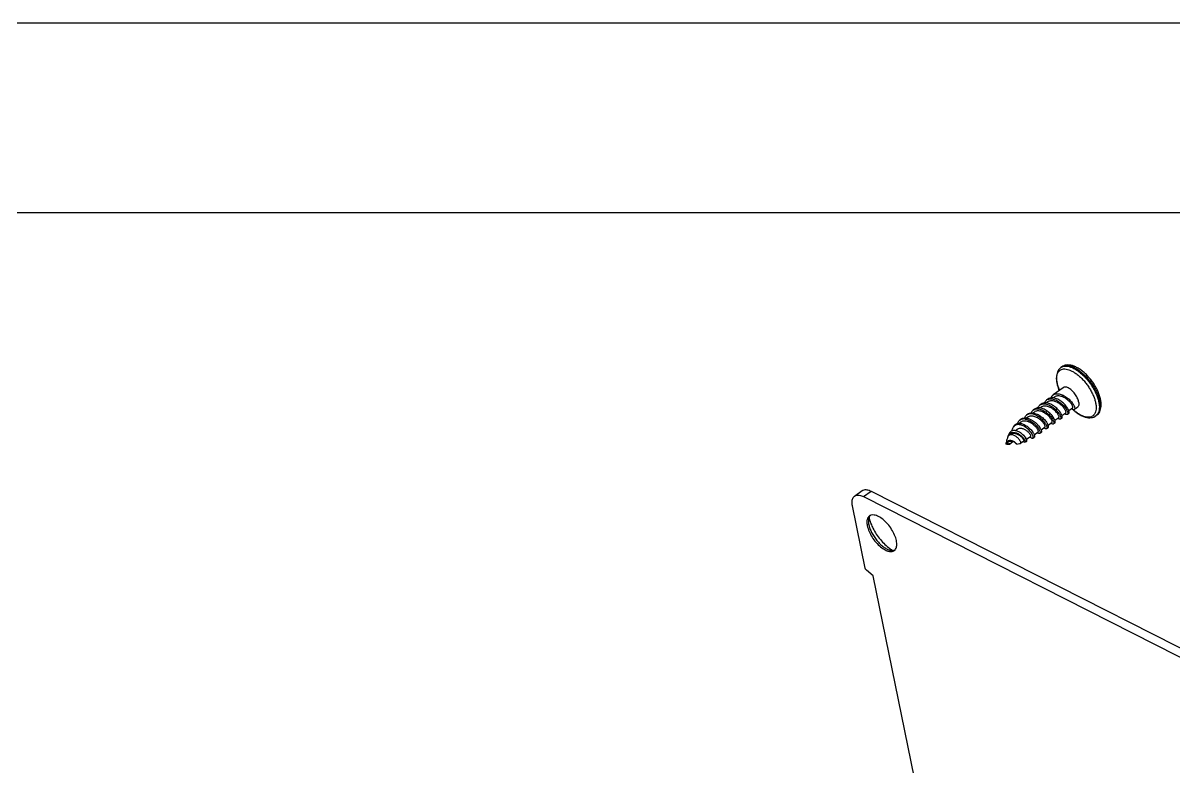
# Model space of a CAD drawing. Header units: millimetres. Extents: x 1367 to 2763, y -1119 to 322.
# Drawn here: x 1699.8 to 1807.9, y 109.2 to 179.1 of the extents above; entities that cross this region are included whole.
import ezdxf

# ---------------------------------------------------------------- set-up
doc = ezdxf.new("R2010")
doc.units = ezdxf.units.MM
doc.layers.add('02___PRT_ALL_AXES', color=7, linetype='Continuous')

msp = doc.modelspace()

# ---------------------------------------------------------------- linework, layer by layer
at = {"color": 7, "linetype": 'Continuous'}
for p, q in [((1797.319, 146.704), (1797.408, 146.759)), ((1796.949, 145.241), (1796.954, 145.215)), ((1796.957, 145.216), (1796.952, 145.241)), ((1796.716, 143.93), (1796.603, 143.848)), ((1797.167, 144.552), (1797.132, 144.639)), ((1795.455, 142.983), (1795.339, 142.9)), ((1795.453, 143.244), (1795.468, 143.25)), ((1796.076, 143.469), (1795.954, 143.381)), ((1796.082, 143.717), (1796.094, 143.721)), ((1798.051, 142.652), (1798.413, 142.913)), ((1793.565, 141.846), (1793.607, 141.875)), ((1793.62, 141.842), (1793.573, 141.825)), ((1794.194, 142.035), (1794.08, 141.954)), ((1794.207, 142.303), (1794.193, 142.297)), ((1794.815, 142.522), (1794.689, 142.431)), ((1794.821, 142.769), (1794.833, 142.774)), ((1796.746, 141.752), (1797.115, 142.018)), ((1797.408, 142.19), (1797.773, 142.453)), ((1800.665, 142.223), (1800.591, 142.16)), ((1793.189, 140.88), (1793.03, 140.766)), ((1793.554, 141.575), (1793.388, 141.455)), ((1794.574, 140.762), (1794.68, 140.616)), ((1794.799, 140.389), (1795.177, 140.661)), ((1795.212, 141.227), (1795.327, 141.068)), ((1795.441, 140.851), (1795.817, 141.122)), ((1796.104, 141.29), (1796.475, 141.557)), ((1792.432, 139.736), (1792.15, 139.533)), ((1792.334, 140.224), (1792.311, 140.174)), ((1792.334, 140.224), (1792.359, 140.296)), ((1792.374, 140.283), (1792.334, 140.224)), ((1792.427, 140.332), (1792.374, 140.283)), ((1792.432, 139.736), (1792.422, 139.728)), ((1792.549, 140.42), (1792.427, 140.332)), ((1792.452, 139.749), (1792.432, 139.736)), ((1792.5, 139.544), (1792.808, 139.766)), ((1793.066, 139.581), (1793.009, 139.658)), ((1793.515, 139.576), (1793.528, 139.582)), ((1793.528, 139.582), (1793.836, 139.804)), ((1793.809, 140.328), (1793.683, 140.443)), ((1793.813, 140.332), (1793.783, 140.358)), ((1794.057, 140.008), (1793.992, 140.112)), ((1794.057, 140.008), (1794.047, 140.032)), ((1794.076, 139.97), (1794.06, 140.003)), ((1794.072, 139.974), (1794.476, 140.264)), ((1794.384, 140.196), (1794.383, 140.198)), ((1794.436, 140.149), (1794.384, 140.196)), ((1794.68, 140.616), (1794.686, 140.607)), ((1792.145, 139.529), (1792.15, 139.533)), ((1792.24, 139.513), (1792.15, 139.528)), ((1792.262, 139.511), (1792.24, 139.513)), ((1792.498, 139.486), (1792.374, 139.523)), ((1777.921, 134.626), (1778.632, 135.138)), ((1778.769, 134.574), (1779.48, 135.086)), ((1778.769, 134.574), (1827.927, 109.621)), ((1779.48, 135.086), (1828.638, 110.133)), ((1778.913, 127.861), (1777.721, 133.698)), ((1779.278, 132.618), (1779.282, 132.602)), ((1781.129, 129.44), (1781.213, 129.424)), ((1781.207, 129.717), (1781.245, 129.69)), ((1779.673, 127.144), (1779.038, 127.664)), ((1785.673, 97.763), (1779.673, 127.144))]:
    msp.add_line(p, q, dxfattribs=at)
for points in [[(1895.767, -195.149), (1895.767, 179.071), (1366.513, 179.071), (1366.513, -195.149)], [(1384.333, -177.329), (1877.947, -177.329), (1877.947, 161.251), (1384.333, 161.251)]]:
    msp.add_lwpolyline(points, close=True)
for points in [[(1792.452, 139.749), (1792.495, 139.773), (1792.577, 139.795), (1792.665, 139.798), (1792.757, 139.783)], [(1792.514, 139.499), (1792.516, 139.515), (1792.524, 139.561)], [(1792.757, 139.783), (1792.846, 139.753), (1792.927, 139.714)], [(1792.927, 139.714), (1792.994, 139.671), (1793.044, 139.632), (1793.075, 139.603), (1793.083, 139.595)]]:
    msp.add_lwpolyline(points, dxfattribs=at)
for points, start_tangent, end_tangent in [([(1797.319, 146.704), (1797.163, 146.562), (1797.038, 146.376), (1796.949, 146.145), (1796.902, 145.872), (1796.903, 145.566), (1796.949, 145.241)], (-0.8115333, -0.5843061), (0.2000798, -0.9797796)), ([(1796.952, 145.241), (1796.913, 145.53), (1796.915, 145.813), (1796.962, 146.059), (1797.054, 146.261), (1797.188, 146.416), (1797.36, 146.518), (1797.568, 146.565), (1797.805, 146.556), (1798.065, 146.492), (1798.343, 146.374), (1798.632, 146.205), (1798.923, 145.989), (1799.211, 145.731), (1799.488, 145.437), (1799.747, 145.116), (1799.982, 144.775), (1800.188, 144.422), (1800.358, 144.065), (1800.489, 143.715), (1800.577, 143.379)], (-0.1911336, 0.981564), (0.2000798, -0.9797796)), ([(1801.047, 143.686), (1800.951, 144.046), (1800.812, 144.414), (1800.634, 144.781), (1800.422, 145.141), (1800.18, 145.486), (1799.914, 145.809), (1799.629, 146.105), (1799.329, 146.366), (1799.02, 146.586), (1798.708, 146.76), (1798.398, 146.878), (1798.104, 146.936), (1797.837, 146.933), (1797.604, 146.875), (1797.405, 146.767)], (-0.2000798, 0.9797796), (-0.8115333, -0.5843061)), ([(1797.405, 146.767), (1797.495, 146.821), (1797.52, 146.833)], (0.8115918, 0.5842249), (0.9117196, 0.4108131)), ([(1797.408, 146.759), (1797.607, 146.824), (1797.836, 146.835), (1798.09, 146.793), (1798.363, 146.698), (1798.53, 146.619)], (0.8938345, 0.4483971), (0.8869508, -0.461864)), ([(1797.52, 146.833), (1797.694, 146.886), (1797.923, 146.898), (1798.177, 146.856), (1798.45, 146.761), (1798.737, 146.615), (1799.03, 146.423), (1799.324, 146.187), (1799.611, 145.913), (1799.885, 145.608), (1800.141, 145.277), (1800.372, 144.93), (1800.574, 144.572), (1800.741, 144.213), (1800.87, 143.86), (1800.958, 143.521)], (0.9117196, 0.4108131), (0.2000798, -0.9797796)), ([(1798.53, 146.619), (1798.65, 146.553), (1798.943, 146.36), (1799.237, 146.124), (1799.524, 145.851), (1799.799, 145.545), (1800.054, 145.215), (1800.286, 144.867), (1800.487, 144.51), (1800.654, 144.151), (1800.783, 143.798), (1800.872, 143.459)], (0.8869508, -0.461864), (0.2000798, -0.9797796)), ([(1796.954, 145.215), (1797.045, 144.88), (1797.167, 144.552)], (0.208553, -0.9780111), (0.3880243, -0.9216491)), ([(1797.132, 144.639), (1797.046, 144.88), (1796.957, 145.216)], (-0.3665577, 0.9303953), (-0.2000798, 0.9797796)), ([(1796.397, 143.854), (1796.476, 143.999), (1796.583, 144.112), (1796.598, 144.124)], (0.3770428, 0.9261958), (0.7999316, 0.6000913)), ([(1796.598, 144.124), (1796.716, 144.192), (1796.874, 144.236), (1797.05, 144.242), (1797.235, 144.212), (1797.428, 144.149), (1797.626, 144.053), (1797.819, 143.931), (1797.997, 143.79), (1798.16, 143.637), (1798.305, 143.474), (1798.425, 143.311), (1798.516, 143.159)], (0.7999316, 0.6000912), (0.4613361, -0.8872254)), ([(1798.413, 142.914), (1798.425, 142.927), (1798.434, 142.979), (1798.416, 143.059), (1798.37, 143.162), (1798.296, 143.282), (1798.196, 143.411), (1798.072, 143.544), (1797.927, 143.672), (1797.767, 143.79), (1797.597, 143.89), (1797.422, 143.968), (1797.247, 144.017), (1797.079, 144.035), (1796.923, 144.02), (1796.785, 143.972), (1796.716, 143.93)], (0.8227205, 0.5684461), (-0.8116527, -0.5841403)), ([(1796.688, 141.88), (1796.599, 142.025), (1796.483, 142.18), (1796.342, 142.335), (1796.184, 142.482), (1796.011, 142.615), (1795.824, 142.732), (1795.633, 142.823), (1795.446, 142.883), (1795.266, 142.911), (1795.095, 142.904), (1794.942, 142.86), (1794.827, 142.794)], (-0.4720483, 0.8815727), (-0.7999065, -0.6001246)), ([(1794.833, 142.774), (1794.972, 142.812), (1795.141, 142.819), (1795.322, 142.791), (1795.51, 142.731), (1795.7, 142.641), (1795.884, 142.526), (1796.059, 142.392), (1796.218, 142.245), (1796.357, 142.09), (1796.473, 141.938), (1796.562, 141.792)], (0.9275801, 0.3736243), (0.4728178, -0.8811602)), ([(1795.136, 142.906), (1795.138, 142.91), (1795.217, 143.054), (1795.323, 143.166), (1795.337, 143.177)], (0.3720389, 0.9282172), (0.7999109, 0.6001187)), ([(1795.337, 143.177), (1795.453, 143.244)], (0.7999109, 0.6001187), (0.9185036, 0.3954126)), ([(1797.114, 142.019), (1797.126, 142.03), (1797.133, 142.08), (1797.114, 142.156), (1797.068, 142.254), (1796.995, 142.368), (1796.897, 142.492), (1796.776, 142.619), (1796.635, 142.742), (1796.48, 142.855), (1796.314, 142.95), (1796.143, 143.024), (1795.973, 143.071), (1795.81, 143.087), (1795.658, 143.072), (1795.522, 143.024), (1795.455, 142.982)], (0.8247506, 0.5654966), (-0.8116524, -0.5841408)), ([(1797.343, 142.339), (1797.254, 142.486), (1797.136, 142.644), (1796.994, 142.803), (1796.834, 142.952), (1796.659, 143.088), (1796.47, 143.206), (1796.276, 143.299), (1796.087, 143.36), (1795.905, 143.389), (1795.733, 143.382), (1795.578, 143.338), (1795.463, 143.271)], (-0.4681105, 0.8836699), (-0.7999219, -0.6001041)), ([(1795.468, 143.25), (1795.608, 143.288), (1795.78, 143.294), (1795.962, 143.266), (1796.15, 143.205), (1796.343, 143.112), (1796.532, 142.994), (1796.706, 142.859), (1796.866, 142.71), (1797.008, 142.552), (1797.125, 142.395), (1797.214, 142.248)], (0.9294643, 0.3689121), (0.4688785, -0.8832627)), ([(1795.767, 143.383), (1795.844, 143.525), (1795.95, 143.637), (1795.966, 143.649)], (0.3805325, 0.9247675), (0.7998597, 0.600187)), ([(1795.966, 143.649), (1796.082, 143.717)], (0.7998597, 0.600187), (0.9183941, 0.3956668)), ([(1797.773, 142.454), (1797.786, 142.468), (1797.794, 142.522), (1797.774, 142.605), (1797.725, 142.71), (1797.648, 142.832), (1797.544, 142.964), (1797.416, 143.098), (1797.268, 143.227), (1797.105, 143.344), (1796.932, 143.443), (1796.754, 143.517), (1796.578, 143.562), (1796.41, 143.574), (1796.256, 143.553), (1796.119, 143.497), (1796.076, 143.469)], (0.8153229, 0.5790066), (-0.8112514, -0.5846975)), ([(1797.989, 142.791), (1797.899, 142.941), (1797.78, 143.101), (1797.637, 143.262), (1797.475, 143.414), (1797.298, 143.552), (1797.107, 143.673), (1796.911, 143.767), (1796.72, 143.83), (1796.536, 143.859), (1796.361, 143.853), (1796.205, 143.808), (1796.088, 143.741)], (-0.4643377, 0.8856582), (-0.7999271, -0.6000971)), ([(1796.094, 143.721), (1796.238, 143.761), (1796.412, 143.767), (1796.594, 143.739), (1796.786, 143.676), (1796.982, 143.582), (1797.172, 143.462), (1797.348, 143.325), (1797.511, 143.173), (1797.655, 143.012), (1797.774, 142.852), (1797.863, 142.702)], (0.9266221, 0.3759939), (0.4650662, -0.8852759)), ([(1798.043, 142.384), (1798.053, 142.392), (1798.081, 142.449), (1798.081, 142.538), (1798.05, 142.655), (1797.989, 142.791)], (0.8366842, 0.5476856), (-0.4643377, 0.8856582)), ([(1798.568, 142.746), (1798.524, 142.731), (1798.445, 142.744), (1798.348, 142.796), (1798.301, 142.831)], (-0.8362751, -0.5483101), (-0.782468, 0.6226908)), ([(1798.516, 143.159), (1798.577, 143.021), (1798.608, 142.903), (1798.607, 142.812), (1798.579, 142.754), (1798.568, 142.746)], (0.4613361, -0.8872254), (-0.8362751, -0.5483101)), ([(1800.577, 143.379), (1800.621, 143.065), (1800.62, 142.782), (1800.573, 142.536), (1800.481, 142.333), (1800.347, 142.179), (1800.174, 142.077), (1799.967, 142.03), (1799.73, 142.038), (1799.469, 142.102), (1799.194, 142.219)], (0.2000798, -0.9797796), (-0.8921331, 0.4517726)), ([(1800.872, 143.459), (1800.917, 143.142), (1800.919, 142.854), (1800.877, 142.601), (1800.792, 142.389), (1800.67, 142.227)], (0.2000798, -0.9797796), (-0.7088639, -0.7053453)), ([(1800.677, 142.222), (1800.833, 142.365), (1800.958, 142.55), (1801.047, 142.781), (1801.094, 143.055), (1801.093, 143.36), (1801.047, 143.686)], (0.8115333, 0.5843061), (-0.2000798, 0.9797796)), ([(1800.958, 143.521), (1801.004, 143.204), (1801.006, 142.916), (1800.963, 142.663), (1800.878, 142.451), (1800.752, 142.285), (1800.677, 142.222)], (0.2000798, -0.9797796), (-0.8115918, -0.5842249)), ([(1793.432, 141.741), (1793.398, 141.71), (1793.307, 141.595), (1793.242, 141.453), (1793.238, 141.439)], (-0.7699531, -0.6381005), (-0.3041211, -0.9526334)), ([(1793.573, 141.825), (1793.513, 141.796), (1793.432, 141.741)], (-0.9248206, -0.3804034), (-0.7699531, -0.6381005)), ([(1793.607, 141.875), (1793.748, 141.937), (1793.909, 141.963), (1794.085, 141.953), (1794.271, 141.909), (1794.46, 141.833), (1794.648, 141.729), (1794.827, 141.603), (1794.993, 141.461), (1795.141, 141.31), (1795.212, 141.227)], (0.8507107, 0.5256341), (0.6277408, -0.7784224)), ([(1793.967, 141.861), (1793.863, 141.895), (1793.767, 141.909), (1793.681, 141.902), (1793.607, 141.875)], (-0.9230575, 0.384662), (-0.8733344, -0.4871212)), ([(1793.967, 141.861), (1793.801, 141.872), (1793.648, 141.85), (1793.62, 141.842)], (-0.9879255, 0.1549298), (-0.9539883, -0.2998439)), ([(1794.076, 142.23), (1794.064, 142.221), (1793.959, 142.111), (1793.882, 141.972), (1793.876, 141.959)], (-0.7999023, -0.6001303), (-0.3683967, -0.9296687)), ([(1793.967, 141.861), (1794.151, 141.816), (1794.34, 141.74), (1794.529, 141.634), (1794.71, 141.507), (1794.874, 141.366), (1795.019, 141.216), (1795.144, 141.062), (1795.241, 140.915), (1795.309, 140.782), (1795.347, 140.669), (1795.356, 140.579), (1795.336, 140.519), (1795.321, 140.506)], (0.9879255, -0.1549298), (-0.8344849, -0.5510307)), ([(1794.193, 142.297), (1794.076, 142.23)], (-0.9203036, -0.391205), (-0.7999023, -0.6001303)), ([(1795.816, 141.123), (1795.826, 141.133), (1795.832, 141.18), (1795.812, 141.252), (1795.766, 141.346), (1795.695, 141.455), (1795.599, 141.573), (1795.48, 141.694), (1795.343, 141.812), (1795.192, 141.919), (1795.03, 142.01), (1794.864, 142.08), (1794.699, 142.124), (1794.54, 142.139), (1794.392, 142.123), (1794.26, 142.076), (1794.194, 142.035)], (0.8272378, 0.561852), (-0.8116513, -0.5841422)), ([(1794.201, 142.324), (1794.281, 142.374), (1794.43, 142.426), (1794.598, 142.442), (1794.78, 142.421), (1794.969, 142.366), (1795.161, 142.279), (1795.349, 142.166), (1795.528, 142.033), (1795.69, 141.885), (1795.833, 141.73), (1795.951, 141.576), (1796.042, 141.429)], (0.799838, 0.6002159), (0.4760347, -0.8794265)), ([(1795.912, 141.338), (1795.824, 141.481), (1795.71, 141.631), (1795.573, 141.782), (1795.416, 141.927), (1795.243, 142.058), (1795.061, 142.171), (1794.875, 142.259), (1794.689, 142.319), (1794.51, 142.346), (1794.343, 142.339), (1794.207, 142.303)], (-0.4768465, 0.8789866), (-0.9303913, -0.3665679)), ([(1794.505, 142.434), (1794.507, 142.438), (1794.585, 142.58), (1794.691, 142.691), (1794.705, 142.702)], (0.3736044, 0.9275881), (0.7999499, 0.6000667)), ([(1794.705, 142.702), (1794.821, 142.769)], (0.7999499, 0.6000667), (0.9189396, 0.3943982)), ([(1796.475, 141.557), (1796.492, 141.585), (1796.489, 141.646), (1796.459, 141.732), (1796.401, 141.839), (1796.316, 141.959), (1796.207, 142.087), (1796.075, 142.214), (1795.925, 142.335), (1795.762, 142.442), (1795.591, 142.528), (1795.419, 142.59), (1795.249, 142.622), (1795.089, 142.623), (1794.944, 142.59), (1794.817, 142.524), (1794.815, 142.522)], (0.7687109, 0.6395964), (-0.8114562, -0.5844133)), ([(1796.562, 141.792), (1796.622, 141.66), (1796.653, 141.549), (1796.655, 141.464), (1796.629, 141.409), (1796.619, 141.401)], (0.4728178, -0.8811602), (-0.8383246, -0.5451714)), ([(1796.745, 141.488), (1796.754, 141.496), (1796.781, 141.55), (1796.779, 141.636), (1796.748, 141.749), (1796.688, 141.88)], (0.8378157, 0.5459532), (-0.4720483, 0.8815727)), ([(1797.27, 141.85), (1797.228, 141.836), (1797.152, 141.85), (1797.059, 141.902), (1797.008, 141.94)], (-0.8373424, -0.5466788), (-0.7716413, 0.6360579)), ([(1797.214, 142.248), (1797.274, 142.115), (1797.306, 142.001), (1797.307, 141.913), (1797.28, 141.858), (1797.27, 141.85)], (0.4688785, -0.8832627), (-0.8373424, -0.5466788)), ([(1797.399, 141.939), (1797.409, 141.947), (1797.436, 142.003), (1797.435, 142.091), (1797.404, 142.206), (1797.343, 142.339)], (0.8373333, 0.5466927), (-0.4681105, 0.8836699)), ([(1797.917, 142.297), (1797.907, 142.291), (1797.852, 142.283), (1797.778, 142.304), (1797.691, 142.356), (1797.666, 142.374)], (-0.8125025, -0.5829577), (-0.7891639, 0.6141827)), ([(1797.863, 142.702), (1797.918, 142.582), (1797.951, 142.475), (1797.959, 142.388), (1797.943, 142.326), (1797.917, 142.297)], (0.4650662, -0.8852759), (-0.8125025, -0.5829577)), ([(1798.456, 142.739), (1798.667, 142.561), (1798.976, 142.34), (1799.288, 142.167), (1799.598, 142.048), (1799.892, 141.99), (1800.159, 141.994), (1800.392, 142.052), (1800.591, 142.16)], (0.7419746, -0.670428), (0.8115333, 0.5843061)), ([(1799.194, 142.219), (1798.903, 142.39), (1798.611, 142.606), (1798.457, 142.739)], (-0.8921331, 0.4517726), (-0.7428625, 0.669444)), ([(1793.683, 140.443), (1793.649, 140.471), (1793.505, 140.574), (1793.352, 140.661), (1793.196, 140.726), (1793.044, 140.765), (1792.9, 140.776), (1792.765, 140.759), (1792.647, 140.712), (1792.55, 140.639), (1792.474, 140.543), (1792.45, 140.498)], (-0.7686081, 0.6397199), (-0.4389665, -0.8985034)), ([(1792.845, 141.133), (1792.821, 141.099), (1792.754, 140.965), (1792.714, 140.81), (1792.705, 140.736)], (-0.6112211, -0.7914599), (-0.0900963, -0.9959331)), ([(1792.976, 141.253), (1792.914, 141.207), (1792.845, 141.133)], (-0.8413032, -0.5405635), (-0.6112211, -0.7914599)), ([(1792.961, 141.276), (1793.015, 141.33), (1793.132, 141.406), (1793.272, 141.449), (1793.429, 141.457), (1793.598, 141.432), (1793.776, 141.375), (1793.954, 141.289), (1794.129, 141.179), (1794.294, 141.05), (1794.444, 140.909), (1794.571, 140.765)], (0.6484449, 0.7612616), (0.6296815, -0.7768534)), ([(1794.673, 140.063), (1794.702, 140.098), (1794.71, 140.168), (1794.691, 140.266), (1794.642, 140.384), (1794.564, 140.518), (1794.46, 140.661), (1794.333, 140.806), (1794.185, 140.945), (1794.021, 141.072), (1793.848, 141.179), (1793.671, 141.263), (1793.495, 141.318), (1793.326, 141.34), (1793.17, 141.329), (1793.031, 141.284), (1792.976, 141.253)], (0.827014, 0.5621813), (-0.8413032, -0.5405635)), ([(1794.476, 140.264), (1794.486, 140.292), (1794.472, 140.343), (1794.435, 140.413), (1794.375, 140.496), (1794.294, 140.587), (1794.195, 140.678), (1794.082, 140.764), (1793.957, 140.841), (1793.827, 140.903), (1793.695, 140.947), (1793.566, 140.97), (1793.444, 140.971), (1793.332, 140.95), (1793.232, 140.908), (1793.189, 140.88)], (0.7807634, 0.6248268), (-0.8115135, -0.5843337)), ([(1795.177, 140.662), (1795.18, 140.664), (1795.193, 140.704), (1795.18, 140.77), (1795.141, 140.859), (1795.075, 140.966), (1794.983, 141.084), (1794.869, 141.206), (1794.734, 141.327), (1794.583, 141.438), (1794.422, 141.534), (1794.254, 141.609), (1794.087, 141.658), (1793.924, 141.678), (1793.773, 141.667), (1793.637, 141.623), (1793.554, 141.575)], (0.8507368, 0.525592), (-0.8118437, -0.5838748)), ([(1795.327, 141.068), (1795.363, 141.01), (1795.432, 140.876), (1795.472, 140.76), (1795.482, 140.669), (1795.463, 140.608), (1795.446, 140.593)], (0.5452553, -0.83827), (-0.8301151, -0.557592)), ([(1795.972, 140.955), (1795.931, 140.942), (1795.859, 140.956), (1795.769, 141.008), (1795.716, 141.049)], (-0.8385588, -0.5448111), (-0.7600101, 0.6499113)), ([(1795.912, 141.338), (1795.972, 141.209), (1796.004, 141.099), (1796.006, 141.015), (1795.981, 140.962), (1795.972, 140.955)], (0.4768465, -0.8789866), (-0.8385588, -0.5448111)), ([(1796.101, 141.044), (1796.11, 141.051), (1796.135, 141.105), (1796.133, 141.19), (1796.102, 141.3), (1796.042, 141.429)], (0.8385475, 0.5448285), (-0.4760347, 0.8794265)), ([(1796.619, 141.401), (1796.578, 141.388), (1796.504, 141.402), (1796.414, 141.453), (1796.373, 141.483)], (-0.8383246, -0.5451714), (-0.7783567, 0.6278223)), ([(1792.146, 139.535), (1792.165, 139.601), (1792.197, 139.674), (1792.244, 139.741), (1792.304, 139.795), (1792.377, 139.836), (1792.464, 139.859), (1792.561, 139.863), (1792.661, 139.849), (1792.763, 139.818), (1792.861, 139.772), (1792.949, 139.72)], (0.2173872, 0.9760855), (0.8275709, -0.5613612)), ([(1792.15, 139.533), (1792.177, 139.548), (1792.215, 139.558), (1792.256, 139.559), (1792.298, 139.552), (1792.338, 139.539), (1792.374, 139.523)], (0.81205, 0.5835879), (0.8866711, -0.4624006)), ([(1792.359, 140.296), (1792.389, 140.358), (1792.456, 140.454), (1792.473, 140.472)], (0.3820426, 0.9241447), (0.7040745, 0.7101261)), ([(1792.5, 139.544), (1792.491, 139.539), (1792.46, 139.529), (1792.42, 139.525), (1792.374, 139.523)], (-0.8098638, -0.5866179), (-0.9998411, -0.0178283)), ([(1793.438, 139.881), (1793.36, 139.981), (1793.265, 140.082), (1793.157, 140.175), (1793.041, 140.257), (1792.918, 140.323), (1792.795, 140.369), (1792.679, 140.391), (1792.574, 140.389), (1792.48, 140.362), (1792.427, 140.332)], (-0.5699862, 0.8216543), (-0.8119763, -0.5836904)), ([(1792.473, 140.472), (1792.545, 140.531), (1792.653, 140.584), (1792.755, 140.608)], (0.7040745, 0.7101261), (0.9914002, 0.1308648)), ([(1793.836, 139.804), (1793.846, 139.826), (1793.836, 139.873), (1793.804, 139.938), (1793.751, 140.016), (1793.677, 140.103), (1793.585, 140.191), (1793.479, 140.277), (1793.362, 140.355), (1793.237, 140.421), (1793.109, 140.47), (1792.983, 140.502), (1792.861, 140.513), (1792.747, 140.503), (1792.644, 140.472), (1792.554, 140.423), (1792.549, 140.42)], (0.7405739, 0.6719749), (-0.8114684, -0.5843963)), ([(1792.755, 140.608), (1792.776, 140.61), (1792.911, 140.609), (1793.057, 140.58), (1793.206, 140.526), (1793.351, 140.451), (1793.489, 140.36), (1793.616, 140.255), (1793.728, 140.143), (1793.819, 140.034)], (0.9914002, 0.1308648), (0.5951922, -0.8035834)), ([(1792.949, 139.72), (1793.027, 139.66), (1793.089, 139.603)], (0.8275709, -0.5613612), (0.6670344, -0.7450269)), ([(1793.147, 139.509), (1793.125, 139.521), (1793.085, 139.559), (1793.066, 139.581)], (-0.6714465, -0.741053), (-0.6357604, 0.7718865)), ([(1793.091, 139.601), (1793.13, 139.555), (1793.149, 139.522), (1793.147, 139.509)], (0.6619911, -0.7495117), (-0.6714465, -0.7410531)), ([(1793.528, 139.582), (1793.542, 139.601), (1793.546, 139.647), (1793.53, 139.711), (1793.493, 139.791), (1793.438, 139.881)], (0.7844727, 0.6201634), (-0.5699862, 0.8216543)), ([(1793.92, 139.696), (1793.915, 139.694), (1793.865, 139.701), (1793.797, 139.739), (1793.772, 139.757)], (-0.9129304, -0.4081152), (-0.7801746, 0.6255618)), ([(1793.992, 140.112), (1793.899, 140.231), (1793.809, 140.328)], (-0.5727673, 0.819718), (-0.7065901, 0.7076231)), ([(1794.047, 140.032), (1794.013, 140.099), (1793.956, 140.18), (1793.879, 140.268), (1793.813, 140.332)], (-0.4027523, 0.915309), (-0.7398654, 0.6727549)), ([(1793.819, 140.034), (1793.886, 139.931), (1793.931, 139.839), (1793.949, 139.766), (1793.944, 139.717), (1793.92, 139.696)], (0.5951922, -0.8035834), (-0.9129304, -0.4081152)), ([(1794.09, 139.762), (1794.111, 139.78), (1794.12, 139.831), (1794.103, 139.907), (1794.076, 139.97)], (0.901084, 0.4336445), (-0.4338887, 0.9009665)), ([(1794.436, 140.149), (1794.53, 140.084), (1794.608, 140.054), (1794.667, 140.059), (1794.673, 140.063)], (0.7688014, -0.6394877), (0.827014, 0.5621813)), ([(1794.686, 140.607), (1794.76, 140.48), (1794.812, 140.359), (1794.835, 140.259), (1794.83, 140.187), (1794.803, 140.148)], (0.5444362, -0.8388022), (-0.8160448, -0.5779887)), ([(1795.321, 140.506), (1795.29, 140.494), (1795.223, 140.504), (1795.136, 140.55), (1795.081, 140.592)], (-0.8344849, -0.5510307), (-0.766206, 0.642595)), ([(1792.514, 139.499), (1792.503, 139.487), (1792.498, 139.486)], (-0.3646031, -0.931163), (-0.9982725, -0.0587545)), ([(1778.634, 135.137), (1778.736, 135.195), (1779.073, 135.224), (1779.48, 135.086)], (0.8066444, 0.5910371), (0.8916943, -0.4526381)), ([(1777.721, 133.698), (1777.688, 134.15), (1777.794, 134.489), (1777.923, 134.625)], (-0.2000798, 0.9797796), (0.8066444, 0.5910371)), ([(1777.923, 134.625), (1778.025, 134.683), (1778.362, 134.712), (1778.769, 134.574)], (0.8066444, 0.5910371), (0.8916943, -0.4526381)), ([(1779.087, 132.32), (1779.083, 132.28), (1779.115, 131.829)], (-0.1249321, -0.9921653), (0.2000798, -0.9797796)), ([(1779.317, 132.755), (1779.188, 132.619), (1779.087, 132.32)], (-0.8066406, -0.5910423), (-0.1249321, -0.9921653)), ([(1779.25, 132.531), (1779.22, 132.281)], (-0.2489548, -0.9685151), (-0.0062363, -0.9999806)), ([(1779.22, 132.281), (1779.22, 132.25), (1779.257, 131.931)], (-0.0062363, -0.9999806), (0.2000798, -0.9797796)), ([(1779.398, 132.807), (1779.351, 132.753), (1779.25, 132.531)], (-0.7051549, -0.7090533), (-0.2489548, -0.9685151)), ([(1779.282, 132.602), (1779.354, 132.319)], (0.2052839, -0.9787025), (0.2893546, -0.957222)), ([(1779.458, 132.827), (1779.42, 132.813), (1779.317, 132.755)], (-0.954976, -0.2966832), (-0.8066406, -0.5910423)), ([(1779.354, 132.319), (1779.418, 132.126), (1779.459, 132.019)], (0.2893546, -0.957222), (0.3641153, -0.9313539)), ([(1781.854, 130.438), (1781.687, 130.958), (1781.403, 131.495), (1781.03, 131.996), (1780.602, 132.413), (1780.163, 132.705), (1779.756, 132.843), (1779.458, 132.827)], (-0.2000798, 0.9797796), (-0.954976, -0.2966832)), ([(1779.459, 132.019), (1779.648, 131.597), (1779.964, 131.053), (1780.346, 130.539), (1780.768, 130.086), (1781.207, 129.717)], (0.3641153, -0.9313539), (0.8075981, -0.5897333)), ([(1779.115, 131.829), (1779.281, 131.309), (1779.565, 130.772), (1779.939, 130.271), (1780.366, 129.854), (1780.805, 129.562), (1781.129, 129.44)], (0.2000798, -0.9797796), (0.9746841, -0.2235863)), ([(1779.257, 131.931), (1779.358, 131.578), (1779.522, 131.2), (1779.748, 130.812), (1780.02, 130.445), (1780.322, 130.121), (1780.636, 129.858), (1780.947, 129.665), (1781.172, 129.571)], (0.2000799, -0.9797796), (0.9508827, -0.3095514)), ([(1781.781, 129.648), (1781.886, 129.987), (1781.854, 130.438)], (0.5488453, 0.835924), (-0.2000798, 0.9797796)), ([(1781.172, 129.571), (1781.243, 129.55), (1781.509, 129.519)], (0.9508827, -0.3095514), (0.9986353, 0.0522256)), ([(1781.213, 129.424), (1781.549, 129.454), (1781.652, 129.512)], (0.9897975, -0.1424815), (0.8066406, 0.5910423)), ([(1781.245, 129.69), (1781.518, 129.514)], (0.8146802, -0.5799105), (0.8673393, -0.4977174)), ([(1781.509, 129.519), (1781.709, 129.564)], (0.9986353, 0.0522256), (0.915601, 0.402088)), ([(1781.652, 129.512), (1781.781, 129.648)], (0.8066405, 0.5910423), (0.5488452, 0.835924)), ([(1779.038, 127.664), (1778.982, 127.722), (1778.937, 127.792), (1778.913, 127.861)], (-0.7739693, 0.6332231), (-0.2000798, 0.9797796))]:
    msp.add_spline(points, degree=3, dxfattribs=dict(at, start_tangent=start_tangent, end_tangent=end_tangent))
at = {"layer": '02___PRT_ALL_AXES', "color": 7, "linetype": 'Continuous'}
for p, q in [((1797.405, 146.767), (1797.319, 146.704)), ((1797.512, 144.81), (1796.598, 144.124)), ((1794.827, 142.794), (1794.705, 142.702)), ((1795.463, 143.271), (1795.337, 143.177)), ((1796.088, 143.741), (1795.966, 143.649)), ((1798.856, 142.944), (1798.568, 142.746)), ((1793.565, 141.846), (1793.432, 141.741)), ((1794.201, 142.324), (1794.076, 142.23)), ((1797.399, 141.939), (1797.27, 141.85)), ((1798.043, 142.383), (1797.918, 142.297)), ((1800.677, 142.222), (1800.591, 142.16)), ((1792.961, 141.276), (1792.845, 141.133)), ((1796.101, 141.044), (1795.972, 140.955)), ((1796.745, 141.488), (1796.619, 141.401)), ((1792.45, 140.498), (1792.359, 140.296)), ((1793.92, 139.696), (1794.09, 139.761)), ((1794.674, 140.063), (1794.803, 140.148)), ((1795.447, 140.592), (1795.321, 140.506)), ((1792.24, 139.513), (1792.262, 139.51)), ((1792.262, 139.51), (1792.37, 139.497)), ((1792.37, 139.497), (1792.498, 139.487))]:
    msp.add_line(p, q, dxfattribs=at)
for points, start_tangent, end_tangent in [([(1798.975, 143.481), (1798.924, 143.665), (1798.845, 143.857), (1798.74, 144.05), (1798.614, 144.236), (1798.472, 144.409), (1798.319, 144.562), (1798.161, 144.688), (1798.004, 144.784), (1797.854, 144.844), (1797.716, 144.868), (1797.597, 144.853), (1797.512, 144.81)], (-0.2000798, 0.9797796), (-0.8010877, -0.598547)), ([(1798.975, 143.481), (1798.996, 143.312), (1798.986, 143.165), (1798.945, 143.046), (1798.875, 142.959), (1798.856, 142.944)], (0.2000798, -0.9797796), (-0.8246766, -0.5656046)), ([(1792.311, 140.174), (1792.278, 140.079), (1792.194, 139.787), (1792.145, 139.534)], (-0.34691, -0.9378984), (-0.1468085, -0.9891649)), ([(1793.147, 139.509), (1793.434, 139.558), (1793.515, 139.576)], (0.9918308, 0.1275606), (0.9735441, 0.2284992))]:
    msp.add_spline(points, degree=3, dxfattribs=dict(at, start_tangent=start_tangent, end_tangent=end_tangent))

doc.saveas('drawing.dxf')
